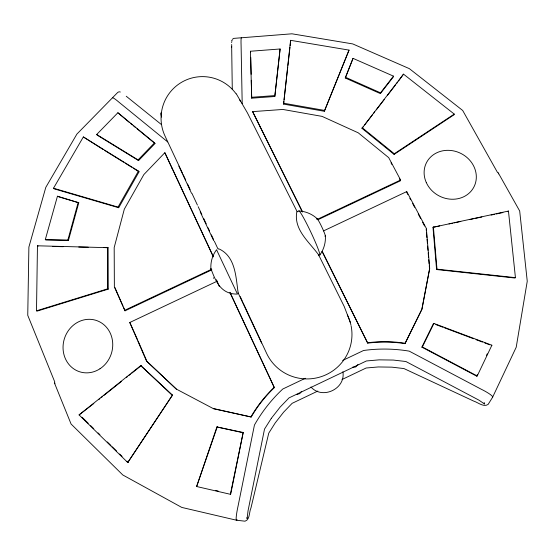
<?xml version="1.0" encoding="UTF-8"?>
<svg xmlns="http://www.w3.org/2000/svg" width="555" height="555" viewBox="0 0 555 555"><rect width="100%" height="100%" fill="white"/><g stroke="black" fill="none" stroke-linecap="round" stroke-linejoin="round"><path stroke-width="0.83" d="M324.335 111.278L349.033 50.11L290.598 40.328L283.584 104.104L324.335 111.278L349.033 50.11M325.362 235.965C325.827 242.778 323.773 249.667 319.708 255.154A24.455 1.783 64.7 0 0 310.925 232.309A24.455 1.783 64.7 0 0 298.805 210.949L296.856 211.871L296.654 212.738C294.046 230.228 309.489 242.188 318.632 254.911L344.225 306.52L350.344 322.469M36.505 310.814L37.456 245.796L108.1 247.683L108.232 289.148L37.213 311.084L36.505 310.814L107.615 288.843L108.232 289.148M210.893 268.627C210.477 261.898 212.503 255.147 216.547 249.75L237.471 294.081C220.98 294.448 215.68 281.357 210.893 268.627L211.108 268.925M365.634 338.952L365.648 338.564M429.265 265.658L429.549 269.064L421.814 309.572L404.97 343.635A137.335 133.193 60.9 0 0 367.722 343.15L322.288 251.498M283.584 104.104L283.876 101.523M284.07 99.803L287.74 67.106M287.934 65.386L289.96 47.314M290.154 45.593L290.543 42.152M274.801 96.501L280.108 48.986L250.451 51.247L251.699 98.18L274.801 96.501L280.108 48.986M302.329 211.83L252.615 111.624L282.87 109.453L322.06 116.377L358.239 132.818L388.708 157.648L400.606 180.021L400.523 180.729L317.842 219.773M345.272 78.005L353.029 58.358L393.474 76.139L393.322 76.93L380.376 93.601L345.272 78.005L353.029 58.358M406.655 192.273L406.753 191.586L323.558 230.908M380.376 93.601L380.515 92.831L393.474 76.139M230.374 494.29L243.187 432.484L216.901 426.962L196.636 486.52L230.374 494.29L230.741 493.929L243.187 432.484M361.985 128.337L403.513 74.141L454.267 114.094L453.983 114.795L394.085 154.422L361.985 128.337L363.046 126.963M404.97 343.635L421.946 309.121L429.695 268.53L426.344 228.431L406.753 191.586M68.425 240.44L78.768 202.755L57.456 196.206L45.302 239.614L45.898 239.989L68.425 240.44L67.849 240.065L45.302 239.614M67.849 240.065L78.213 202.332M403.513 74.141L398.532 81.044M394.085 154.422L394.293 153.763L454.267 114.094M217.303 426.746L196.636 486.52M301.358 391.518L299.832 393.599L297.036 394.425M341.977 379.537L366.12 368.007L378.323 366.952L391.892 367.16L403.964 368.569L473.554 401.029C477.966 402.403 483.662 407.543 488.116 404.428L492.569 397.304L516.212 347.236L527.25 281.225L519.688 211.004L498.341 173M213.453 278.319L213.73 277.729M476.613 376.089L477.217 375.978L491.89 345.224L433.906 323.44L433.399 323.655L421.869 347.146L476.613 376.089L477.349 374.556M486.506 355.373L487.241 353.833M421.869 347.146L422.355 346.972L433.906 323.44M357.933 364.524L355.741 366.973L352.529 367.216M118.694 207.736L118.035 207.098L138.431 171.093L83.354 136.939L53.509 188.221L54.251 188.873L118.694 207.736L139.055 171.779L138.431 171.093M271.305 418.352L264.513 429.098L248.023 510.891L247.107 518.696L246.836 517.655M127.754 462.53L172.473 395.111L127.754 462.53L79.074 414.904L140.776 365.613L172.473 395.111M232.233 39.384L233.745 38.378L291.979 33.806L352.737 43.921L409.354 68.647L462.69 110.473L497.544 172.543A13.764 3.032 -28.5 0 1 498.314 173.909M364.635 124.91L372.578 114.628M373.64 113.262L374.701 111.888M376.29 109.834L384.233 99.553M387.411 95.439L395.354 85.158M396.409 83.791L397.47 82.417M271.291 418.366L280.095 407.141L289.002 397.9L366.404 360.965L379.176 359.855L393.37 360.063L405.906 361.52L478.84 400.093L484.688 404.089L484.196 402.75L484.217 403.152M161.151 112.616L160.707 113.56L161.644 117.14M432.99 227.307L508.456 211.053L515.435 277.66L514.936 278.02L436.591 269.536L432.99 227.307L439.726 225.885M212.974 255.897L164.849 152.701L143.863 174.561L124.32 209.152L114.184 247.565L114.372 286.956L125.028 310.821L211.83 269.834M96.695 134.49L138.07 159.923L154.519 142.843L117.889 112.741L96.695 134.49L97.243 135.177L138.57 160.589L154.998 143.53L154.519 142.843M120.324 92.012L119.082 91.797L117.82 92.345L76.895 134.088L45.788 187.389L28.888 247.058L27.75 315.316L54.827 382.104A13.951 3.108 -22.9 0 0 55.063 383.755M436.591 269.536L436.986 269.161L515.435 277.66M507.971 211.504L508.456 211.053M93.837 403.492L79.074 414.904M98.575 399.704L99.928 398.622M101.281 397.54L102.64 396.457M103.993 395.375L121.594 381.313M126.339 377.525L127.692 376.443M129.044 375.36L130.397 374.278M131.757 373.196L141.234 365.627M305.319 378.274L282.759 389.034A158.994 153.326 64.3 0 0 254.44 425.04L238.15 505.66A14.68 1.568 -77.4 0 0 237.068 519.744M342.615 360.486L363.567 350.496A158.994 153.326 64.3 0 1 409.215 351.135L481.06 389.131A14.569 2.185 25.9 0 1 492.569 397.304M317.835 391.06L292.138 403.325L283.612 412.178L275.231 422.889L268.745 433.171L250.985 507.86C249.035 511.738 250.111 519.723 245.019 521.194L236.548 520.229L181.769 507.423L122.808 474.983L71.082 424.027L54.501 383.11M124.535 310.384L211.517 269.307M316.974 219.509L400.606 180.021M230.179 292.832L274.35 387.654A137.418 133.367 66.5 0 0 251.214 417.013L213.613 408.771L176.206 389.02L146.513 361.083L129.787 322.497L217.109 281.225M491.265 345.397L491.89 345.224M448.995 223.929L452.367 223.221M454.052 222.867L460.789 221.445M470.057 219.496L473.429 218.781M475.115 218.427L481.851 217.005M491.119 215.056L494.491 214.348M496.177 213.987L502.913 212.572M251.526 97.298L274.663 95.613M52.829 246.475L63.194 246.698M78.741 247.044L88.238 247.252M103.785 247.592L108.1 247.683M298.805 210.949C305.625 211.295 312.257 214.084 317.231 218.767M283.536 103.202L324.349 110.383M213.3 408.529L251.214 417.013M216.901 426.962L242.847 432.706M215.597 490.44L218.122 491.022M53.509 188.221L118.035 207.098M58.858 196.879L78.768 202.755M218.365 248.897L219.509 249.133C235.743 257.048 235.861 277.438 238.171 292.991L261.613 343.066M435.814 324.564L443.043 327.284M444.652 327.887L473.588 338.751M475.996 339.66L482.427 342.074M484.841 342.983L489.663 344.794M345.37 77.221L380.515 92.831M37.456 245.796L38.149 246.149M422.355 346.972L477.217 375.978M103.112 149.489L83.354 136.939M104.576 150.398L123.654 162.226M125.118 163.135L131.722 167.228M133.186 168.137L139.055 171.779M57.456 196.206L58.032 196.63M161.151 124.348L126.249 96.251M362.158 127.65L394.293 153.763M167.728 141.948L118.791 102.058A13.015 1.665 44.3 0 0 112.415 97.763M129.051 122.211L117.889 112.741M130.376 123.3L132.374 124.944M133.706 126.034L135.704 127.678M137.03 128.767L154.998 143.53M129.787 322.497L137.425 339.417M310.973 386.988C322.254 399.975 345.938 388.819 342.879 371.767M176.594 389.305L146.964 361.423L138.105 340.992M140.776 365.613L172.05 395.139M82.078 417.256L88.231 423.278M90.694 425.685L93.767 428.696M98.075 432.914L99.921 434.718M107.309 441.94L111 445.554M112.235 446.761L116.543 450.972M119.616 453.983L122.079 456.39M127.005 461.212L128.233 462.412M138.07 159.923L138.57 160.589M236.333 93.864L247.419 112.887L297.223 211.809M229.909 292.353L274.35 387.654M238.171 292.991L238.532 293.574M391.025 162.858L391.816 164.349M399.329 178.495L400.127 179.987M407.058 193.022L407.856 194.527M409.847 198.281L410.644 199.779M412.642 203.532L414.634 207.286M418.227 214.036L420.621 218.538M422.612 222.291L424.61 226.045M172.036 168.137L172.418 168.852M252.615 111.624L302.593 211.961M322.039 251.408L367.722 343.143M182.394 173.021L165.119 136.239A41.687 41.479 80.2 0 1 236.083 93.837M183.129 174.589L185.703 180.07M187.534 183.982L190.108 189.463M191.947 193.376L197.441 205.114M198.177 206.675L201.84 214.501M203.671 218.413L206.238 223.894M208.07 227.807L209.533 230.935M211.372 234.848L213.564 239.538M214.299 241.106L217.962 248.931M200.182 211.816L213.696 240.703M178.842 166.084L191.454 193.133M164.849 152.701L213.398 256.916M216.388 279.706L217.373 281.85M240.239 296.585L242.341 301.178M243.041 302.711L266.65 353.438A44.747 44.227 -11.9 0 0 321.033 376.713A44.747 44.227 -11.9 0 0 351.135 325.965M217.657 282.474L219.308 286.449M114.885 287.441L122.995 306.145M123.675 307.706L125.028 310.821M260.191 126.831L260.392 127.622M231.671 44.469L231.726 47.12M250.451 51.247L250.617 52.17M231.657 42.201L231.713 42.596M231.789 40.876L231.837 41.334M433.372 226.87L436.986 269.161M426.205 229.049L426.344 230.748M426.49 232.455L426.913 237.561M427.059 239.267L427.412 243.52M427.627 246.073L427.981 250.333M428.196 252.886L428.55 257.145M428.765 259.698L429.126 263.958M231.983 40.314L232.018 40.799M290.598 40.328L290.64 41.292M250.735 57.283L251.137 74.321M251.276 80.288L251.699 98.18M242.195 103.639L241.085 45.087A12.959 1.041 85.6 0 1 241.383 37.712M231.671 46.856L232.281 89.209M107.49 247.329L107.615 288.843M250.978 416.784A137.723 133.665 66.5 0 1 274.17 387.369M367.743 342.761A137.64 133.484 60.9 0 1 405.067 343.254M347.409 315.032A44.747 44.227 -11.9 0 1 350.968 325.161M239.573 99.588A41.687 41.479 80.2 0 1 240.294 101.086M318.632 254.911A24.455 1.755 64.7 0 1 318.508 255.723M316.856 218.989A9.823 0.839 64.7 0 1 321.872 227.106A9.823 0.839 64.7 0 1 324.946 236.097M426.316 182.602A26.654 23.872 26.9 0 0 471.264 190.962A26.654 23.872 26.9 0 0 453.074 150.8A26.654 23.872 26.9 0 0 426.316 182.602M99.962 368.784A26.987 24.635 -72.5 0 0 100.67 322.42A26.987 24.635 -72.5 0 0 63.041 347.048A26.987 24.635 -72.5 0 0 99.962 368.784"/></g></svg>
